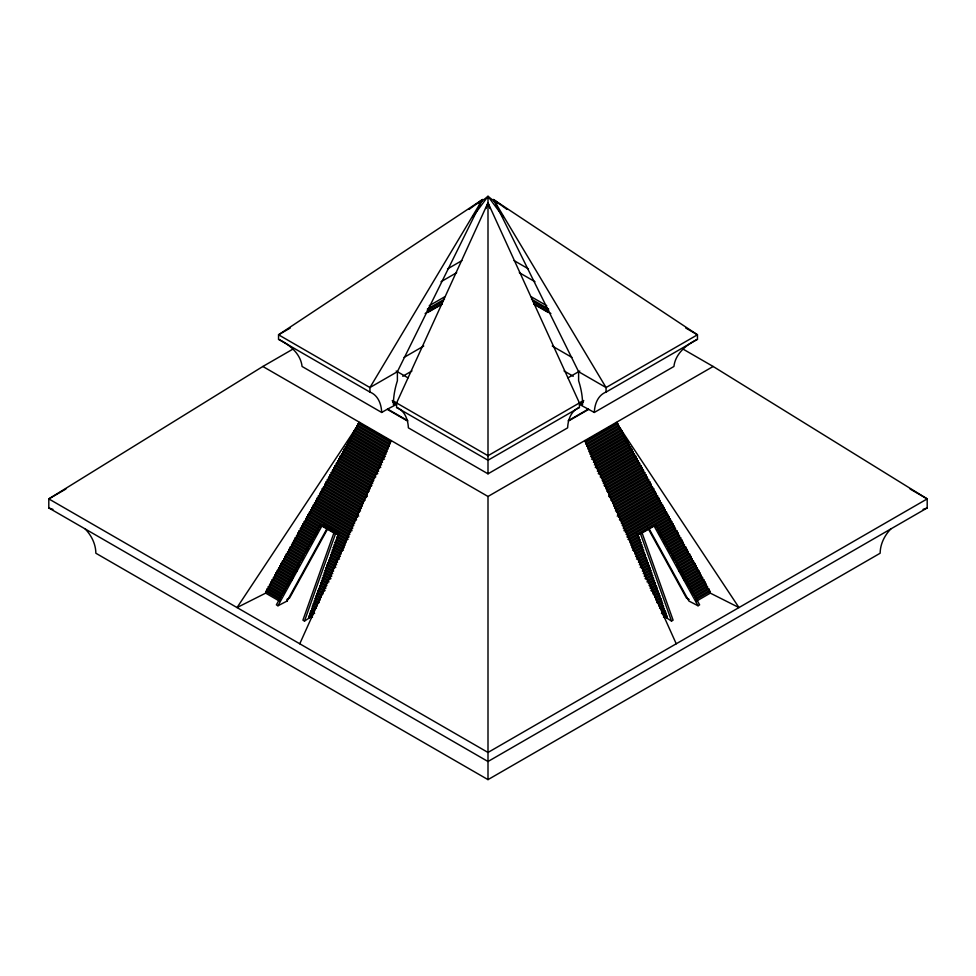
<?xml version="1.0" encoding="UTF-8"?>
<svg xmlns="http://www.w3.org/2000/svg" width="976" height="976" viewBox="0 0 976 976"><rect width="100%" height="100%" fill="white"/><g stroke="black" fill="none" stroke-linecap="round" stroke-linejoin="round"><path stroke-width="1.46" d="M280.1 598.386L266.96 590.809L265.728 591.432L265.679 593.14L280.124 601.472M266.96 590.809L267.009 589.101L268.241 588.479L273.378 579.158L273.487 577.426L274.659 576.828L278.514 569.85L278.611 568.105L279.795 567.52L292.934 575.096M282.662 593.737L269.535 586.149L268.302 586.771L268.241 588.479L281.381 596.055M279.795 567.52L279.892 565.787L281.076 565.189L282.479 561.115L283.65 560.529L296.777 568.117M296.814 571.204L282.357 562.859L281.173 563.457L281.076 565.189L294.215 572.766M354.508 521.623L317.005 499.968L315.821 500.566L315.724 502.298L314.54 502.896L314.443 504.629L313.259 505.226L313.162 506.959L304.17 523.258L302.999 523.856L302.889 525.588L300.437 528.516L300.327 530.249L299.156 530.834L297.765 534.909L296.582 535.507L296.472 537.239L291.336 546.56L290.177 547.146L290.055 548.89L287.493 553.538L286.322 554.136L283.65 560.529M317.005 499.968L317.102 498.236L318.298 497.638L356.594 519.757M386.313 454.023L352.946 434.759L351.75 435.357L351.653 437.089L349.091 441.75L347.907 442.335L347.81 444.08L346.626 444.666L346.529 446.41L337.537 462.722L336.366 463.295L336.256 465.04L335.085 465.625L332.413 472.03L331.23 472.616L331.12 474.348L329.961 474.946L329.839 476.678L315.724 502.298L353.544 524.136M352.946 434.759L353.044 433.027L354.227 432.429L355.63 428.354L356.789 427.769L389.034 446.386L388.033 447.374M289.079 582.086L275.94 574.498L274.768 575.096L274.659 576.828L287.798 584.417M275.94 574.498L276.049 572.766L277.233 572.168L291.678 580.513M277.233 572.168L277.33 570.435L278.514 569.85L292.959 578.182M317.31 530.846L304.17 523.258L304.28 521.526L305.464 520.94L306.854 516.865L308.026 516.28L308.135 514.535L309.307 513.949L309.416 512.217L310.588 511.619L349.896 534.311M310.588 511.619L310.697 509.887L311.881 509.289L350.848 531.798M311.881 509.289L311.978 507.557L313.162 506.959L351.811 529.273M372.832 483.096L337.537 462.722L337.647 460.965L338.818 460.379L340.209 456.317L342.674 453.389L342.783 451.656L343.955 451.058L344.064 449.326L345.236 448.728L345.345 446.996L346.529 446.41L380.481 466.016M384.507 459.123L350.372 439.42L349.188 440.017L349.091 441.75L382.324 460.928M350.372 439.42L350.482 437.687L351.653 437.089L385.41 456.573M695.876 601.472L710.321 593.14L710.223 591.395L709.04 590.809L708.93 589.065L707.759 588.479L702.622 579.158L702.525 577.426L701.341 576.828L697.498 569.862L697.376 568.105L696.205 567.52L696.095 565.775L693.643 562.871L693.533 561.115L692.362 560.541L692.24 558.784L691.081 558.211L689.678 554.124L688.507 553.538L685.945 548.878L685.835 547.146L684.652 546.548L679.528 537.239L679.418 535.507L678.235 534.909L676.856 530.846L675.673 530.249L673.111 525.588L673.001 523.856L671.83 523.258L662.838 506.959L662.741 505.226L661.557 504.629L661.46 502.896L660.276 502.298L646.161 476.678L646.039 474.946L644.88 474.348L644.77 472.616L643.587 472.03L640.915 465.625L639.744 465.04L639.634 463.295L638.463 462.722L629.471 446.41L629.374 444.666L628.19 444.08L628.093 442.335L626.909 441.75L624.347 437.089L624.25 435.357L623.054 434.759L622.956 433.027L621.773 432.429L620.37 428.354L617.93 425.451L617.82 423.706L586.186 441.969L586.064 443.848L587.967 447.374M649.064 528.699L688.934 601.057L698.035 605.754L699.621 604.839L655.421 524.637L640.341 533.347L637.133 534.079L639.048 537.312L638.938 539.179L639.963 539.862L639.841 541.729L640.866 542.4L640.744 544.279L647.088 562.103L648.113 562.786L647.991 564.665L650.711 572.302L651.724 572.973L651.614 574.84L652.639 575.523L652.517 577.402L658.849 595.226L659.886 595.897L659.764 597.763L661.691 600.996L662.472 605.413L663.497 606.084L663.375 607.95L660.752 609.475M648.174 582.965L653.42 579.939L653.53 578.06L652.517 577.402L647.271 580.439M649.077 585.515L654.323 582.489L654.445 580.61L653.42 579.939M269.535 586.149L269.632 584.417L270.816 583.819L283.943 591.407M270.816 583.819L270.913 582.086L272.097 581.489L285.236 589.077M304.475 554.148L291.336 546.56L292.727 542.485L293.91 541.9L308.355 550.232M293.91 541.9L295.301 537.825L296.472 537.239L309.612 544.815M312.174 540.167L299.046 532.579L297.863 533.177L297.765 534.909L312.21 543.254M318.298 497.638L318.408 495.906L319.579 495.32L319.689 493.575L322.141 490.672L322.251 488.915L324.703 486.011L324.813 484.255L325.984 483.681L326.106 481.937L327.265 481.351L327.387 479.606L328.558 479.021L328.656 477.276L329.839 476.678L366.134 497.638M368.83 489.989L333.694 469.7L332.511 470.286L332.413 472.03L367.891 492.514M333.694 469.7L333.792 467.955L334.975 467.37L369.77 487.463M633.778 551.379L641.659 546.828L641.769 544.95L640.744 544.279L632.863 548.829M634.681 553.917L642.562 549.366L642.672 547.499L641.659 546.828M635.583 556.466L643.465 551.916L643.574 550.037L642.562 549.366M643.465 551.916L645.392 555.137L645.27 557.015L646.307 557.686L647.088 562.103L640.524 565.897M642.33 570.997L648.906 567.202L649.016 565.324L647.991 564.665L641.427 568.447M643.233 573.546L649.809 569.752L649.918 567.873L648.906 567.202M649.809 569.752L650.821 570.423L650.711 572.302L644.148 576.096M649.979 588.064L655.238 585.027L655.347 583.16L654.323 582.489M658.946 604.376L661.569 602.863L662.594 603.534L662.472 605.413L659.849 606.926M272.097 581.489L272.206 579.744L273.378 579.158L286.517 586.747M301.913 558.809L288.774 551.22L287.603 551.806L287.493 553.538L300.632 561.127M288.774 551.22L288.884 549.476L290.055 548.89L303.194 556.479M317.346 533.933L302.889 525.588L301.718 526.186L301.608 527.931L314.736 535.519M354.337 430.684L387.106 449.607L388.131 448.936L355.508 430.099L354.337 430.684L354.227 432.429L387.216 451.485L386.191 452.169L353.044 433.027M637.133 534.079L638.158 534.763L638.036 536.629L630.154 541.18M654.005 594.945L657.946 592.676L656.262 585.71L655.238 585.027M657.946 592.676L658.983 593.359L658.849 595.226L654.908 597.495M655.823 600.045L659.764 597.763L660.789 598.447L660.667 600.313L656.726 602.595M661.655 612.025L664.29 610.5L664.412 608.634L663.375 607.95M299.339 563.469L286.2 555.881L285.041 556.454L284.931 558.199L298.058 565.787M356.789 427.769L356.911 426.024L359.741 422.413L237.034 607.56L265.96 592.993M389.034 446.386L389.814 441.969L390.839 441.286L359.351 423.108L358.18 423.706L358.07 425.451L389.936 443.848L391.108 440.53L299.766 643.782M664.29 610.5L665.364 611.22L666.998 618.15L671.512 621.065L673.086 620.15L642.11 532.981M663.473 617.113L666.096 615.6L666.266 613.758L665.193 613.05L662.558 614.563M666.998 618.15L667.169 616.307L666.096 615.6M485.999 208.535L488 202.776L579.402 402.942L579.402 407.468A46.628 26.925 60 0 0 567.629 427.854L488 473.824L408.371 427.854A46.628 26.925 -60 0 0 396.598 407.468L396.598 402.942L488 202.776L490.001 208.535M333.89 532.981L302.914 620.15L304.488 621.065L309.002 618.15L310.685 611.183L311.71 610.5L312.491 606.096L314.431 602.863L314.296 600.996L315.333 600.313L316.126 595.897L317.151 595.226L323.483 577.389L323.373 575.511L324.386 574.84L324.264 572.973L325.289 572.29L327.899 562.774L328.912 562.115L335.256 544.279L335.122 542.412L337.062 539.179L336.94 537.312L338.867 534.079L323.788 525.381L320.579 524.637L276.379 604.839L277.965 605.754L287.066 601.057M304.488 621.065L335.659 533.347L320.579 524.637M338.745 534.433L335.451 533.884L320.311 525.149L322.458 525.637M387.582 409.066L395.414 404.991L395.414 403.625L393.45 404.759L393.438 403.735A61.476 35.502 -60 0 1 397.391 380.762L397.391 371.697L482.449 199.568L278.538 334.78L278.538 339.306L369.941 392.084A46.628 26.925 -60 0 1 381.701 412.458L387.582 409.066L407.895 420.79M277.965 605.754L321.873 526.052L324.764 526.711M286.956 601.253L326.936 528.699M328.034 528.199L289.53 598.068L286.834 599.459M472.689 216.989L488 196.371L495.21 201.922M480.473 201.861L482.449 199.568L469.005 209.425M890.905 528.858C884.585 535.348 880.23 544.047 880.145 553.233L488 779.629L95.855 553.233C95.77 544.047 91.415 535.348 85.095 528.858M477.935 203.667L482.449 199.568L369.941 387.545L369.941 392.084M480.79 201.922L488 196.371L503.311 216.989M345.846 541.18L337.964 536.629L337.842 534.763L338.867 534.092L335.659 533.347M342.222 551.367L334.341 546.816L334.219 544.95L335.256 544.279L343.137 548.829M334.341 546.816L333.316 547.499L333.438 549.366L341.319 553.917M333.438 549.366L332.413 550.049L332.535 551.916L340.417 556.466M339.514 559.016L331.633 554.466L331.511 552.587L332.535 551.916M337.293 560.797L330.73 557.015L330.608 555.137L331.633 554.466M330.73 557.015L329.693 557.686L329.815 559.553L336.391 563.347M335.476 565.909L328.912 562.115L328.79 560.236L329.815 559.553M333.67 570.997L327.106 567.202L326.984 565.324L328.009 564.653L334.573 568.447M332.767 573.534L326.204 569.752L326.082 567.873L327.106 567.202M331.864 576.084L325.289 572.29L325.167 570.423L326.204 569.752M321.982 594.957L318.042 592.688L317.932 590.797L319.86 587.589L319.75 585.71L320.762 585.039L320.653 583.16L321.665 582.489L321.555 580.61L322.58 579.939L322.446 578.073L323.483 577.389L328.741 580.427M319.274 602.595L315.333 600.313L315.224 598.447L316.236 597.763L320.177 600.045M316.151 606.926L313.528 605.413L313.394 603.546L314.431 602.863L317.054 604.376M312.527 617.113L309.904 615.6L309.782 613.733L310.807 613.05L313.442 614.563M309.002 618.15L308.88 616.283L309.904 615.6M321.092 597.495L317.151 595.226L317.029 593.347L318.042 592.688M292.971 349.091L262.849 366.476L48.8 498.895L48.8 507.947L488 761.512L927.2 507.947L927.2 498.895L713.151 366.476L683.029 349.091M290.287 327.997L278.538 334.78L369.941 387.545L397.391 371.697M65.917 489.013L48.8 498.895L488 752.459L927.2 498.895L910.083 489.013M447.545 268.9L461.904 260.616M441.018 281.722L456.683 272.682M429.257 305.708L444.922 296.667M427.354 309.075L444.495 299.181M427.354 310.441L443.177 301.303M425.121 313.54L442.152 303.707M427.744 312.479L442.152 304.17M404.076 357.399L423.743 346.041M402.759 376.26L411.945 370.965M567.995 377.834L579.793 371.026M583.624 400.514L488 455.719L392.376 400.514M579.695 403.234L583.624 400.965M580.586 403.625L582.55 404.759L582.562 403.735A61.476 35.502 60 0 0 578.609 380.762L578.609 371.697L493.551 199.568L697.462 334.78L697.462 339.306C686.531 344.589 675.343 353.605 673.928 366.476L594.299 412.458L580.586 404.991L580.586 403.625L583.221 402.112M579.402 407.468L488 460.245L396.598 407.468M594.299 412.458A46.628 26.925 60 0 1 606.059 392.084L697.462 339.306M568.105 420.79L588.418 409.066M569.374 420.51L588.418 409.517M262.849 366.476L488 496.467L713.151 366.476M587.076 444.507L619.089 426.024M586.966 446.386L619.211 427.769M587.991 447.057L620.37 428.354M621.663 430.684L588.894 449.607L587.869 448.936L620.492 430.099L621.663 430.684L621.773 432.429L588.784 451.485L589.809 452.169L622.956 433.027M589.687 454.023L623.054 434.759M590.724 454.718L624.25 435.357M590.59 456.573L624.347 437.089L625.518 437.687L626.909 441.75L593.676 460.928M591.615 457.256L625.518 437.687M591.493 459.123L625.628 439.42M592.53 459.806L626.812 440.017M593.432 462.356L628.093 442.335M594.604 463.466L628.19 444.08M594.335 464.893L629.374 444.666M595.519 466.016L629.471 446.41L630.655 446.996L630.764 448.728L631.936 449.326L633.326 453.389L635.791 456.317L635.888 458.049L637.072 458.647L637.182 460.379L638.353 460.965L638.463 462.722L603.168 483.096M595.238 467.443L630.655 446.996M596.434 468.553L630.764 448.728M597.422 469.249L631.936 449.326L632.045 451.058L597.312 471.115M598.337 471.798L633.217 451.656M598.227 473.653L633.4 453.352M599.252 474.324L634.498 453.986M600.46 475.434L634.607 455.719M600.179 476.874L635.791 456.317M601.301 478.02L635.888 458.049M602.338 478.691L637.072 458.647M602.229 480.558L637.182 460.379M603.266 481.229L638.353 460.965M604.193 483.754L639.634 463.295M604.095 485.621L639.744 465.04M605.035 486.341L640.915 465.625M606.23 487.463L641.025 467.37L643.489 470.286L643.587 472.03L608.109 492.514M605.974 488.878L642.208 467.955M607.17 489.989L642.306 469.7M606.901 491.404L643.489 470.286M609.158 493.185L644.77 472.616M608.926 495.113L644.88 474.348M608.67 496.516L646.039 474.946M609.866 497.638L646.161 476.678L647.344 477.276L647.442 479.021L648.613 479.606L648.735 481.351L649.894 481.937L650.016 483.681L651.187 484.255L651.297 486.011L653.749 488.915L653.859 490.672L656.311 493.575L656.421 495.32L657.592 495.906L657.702 497.638L658.898 498.236L658.995 499.968L660.179 500.566L660.276 502.298L622.456 524.136M610.915 498.309L647.344 477.276M610.817 500.176L647.442 479.021M611.842 500.834L648.613 479.606M613.074 501.932L648.735 481.351M612.66 503.433L649.894 481.937M613.867 504.543L650.016 483.681M613.599 505.958L651.187 484.255M614.819 507.069L651.297 486.011M614.538 508.484L652.456 486.585M615.758 509.582L652.578 488.329M615.49 511.009L653.749 488.915M616.564 512.205L653.859 490.672M617.588 512.851L655.018 491.245M617.503 514.718L655.14 492.99M617.235 516.133L656.311 493.575M618.455 517.231L656.421 495.32M619.492 517.902L657.592 495.906M619.406 519.757L657.702 497.638M620.309 520.525L658.898 498.236M621.492 521.623L658.995 499.968M621.248 523.038L660.179 500.566M622.2 525.564L661.46 502.896M623.42 526.65L661.557 504.629M623.152 528.077L662.741 505.226M624.189 529.273L662.838 506.959L664.022 507.557L665.412 511.619L666.584 512.217L666.693 513.949L669.158 516.865L669.255 518.61L670.439 519.195L670.536 520.94L671.72 521.526L671.83 523.258L658.69 530.846M623.945 530.688L664.022 507.557M625.152 531.798L664.119 509.289M626.202 532.457L665.303 509.887M626.104 534.311L665.412 511.619M627.153 534.982L666.584 512.217M626.885 536.934L666.693 513.949M628.056 537.52L667.865 514.535M627.934 539.399L667.974 516.28M628.959 540.07L638.158 534.763M654.701 525.21L669.158 516.865M656.116 526.186L669.255 518.61M629.862 542.619L639.048 537.312M655.982 527.54L670.439 519.195M631.057 543.73L638.938 539.179M657.409 528.516L670.536 520.94M630.777 545.169L639.963 539.862M657.275 529.87L671.72 521.526M631.96 546.279L639.841 541.729M631.679 547.719L640.866 542.4M658.556 532.201L673.001 523.856M658.654 533.933L673.111 525.588L674.282 526.186L675.673 530.249L662.533 537.837M632.582 550.257L641.769 544.95M659.837 534.531L674.282 526.186M661.252 535.507L674.392 527.918M634.79 552.05L642.672 547.499M661.118 536.861L675.563 528.516M635.693 554.588L643.574 550.037M662.399 539.191L676.856 530.846M663.826 540.167L676.954 532.579L678.125 533.164L678.235 534.909L663.79 543.254M636.608 557.15L644.489 552.599M663.68 541.509L678.125 533.164M636.486 559.016L644.367 554.466M637.511 559.687L645.392 555.137M664.973 543.839L679.418 535.507M638.707 560.797L645.27 557.015M666.388 544.815L679.528 537.239L680.699 537.825L680.809 539.569L681.98 540.155L684.652 546.548L671.525 554.136M638.426 562.237L646.307 557.686M666.254 546.17L680.699 537.825M639.609 563.347L646.185 559.553M667.669 547.146L680.809 539.569M639.317 564.787L647.198 560.236M667.535 548.5L681.98 540.155M667.645 550.244L682.09 541.9M640.232 567.337L648.113 562.786M668.804 550.83L683.261 542.485M670.231 551.806L683.371 544.23M642.452 569.118L649.016 565.324M670.097 553.16L684.542 544.815M643.355 571.668L649.918 567.873M671.39 555.49L685.835 547.146M672.806 556.466L685.945 548.878L687.116 549.476L688.507 553.538L675.368 561.127M644.258 574.217L650.821 570.423M672.671 557.821L687.116 549.476M674.087 558.797L687.226 551.208M645.16 576.755L651.724 572.973M673.952 560.151L688.397 551.806M645.051 578.634L651.614 574.84M646.063 579.305L652.639 575.523M675.221 562.469L689.678 554.124M676.649 563.457L689.788 555.869L690.971 556.466L691.081 558.211L677.942 565.787M646.966 581.855L653.53 578.06M676.527 564.811L690.971 556.466M649.186 583.648L654.445 580.61M677.795 567.129L692.24 558.784M679.223 568.117L692.362 560.541M650.089 586.186L655.421 583.111M679.076 569.459L693.533 561.115M679.198 571.204L693.643 562.871L694.814 563.445L694.924 565.189L681.797 572.778M651.016 588.748L656.262 585.71M680.357 571.79L694.814 563.445M650.882 590.614L656.14 587.576M651.919 591.297L657.177 588.26M681.638 574.12L696.095 565.775M653.103 592.395L657.043 590.126M683.066 575.096L696.205 567.52M652.822 593.835L658.068 590.809M682.932 576.45L697.376 568.105M683.041 578.195L697.498 569.862L698.657 570.435L701.341 576.828L688.202 584.417M655.042 595.628L658.983 593.359M684.2 578.768L698.657 570.435M684.322 580.513L698.767 572.168M655.945 598.178L659.886 595.897M685.494 581.098L699.938 572.766M686.921 582.086L700.06 574.498M656.848 600.728L660.789 598.447M686.775 583.428L701.219 575.096M657.751 603.266L661.691 600.996M688.08 585.771L702.525 577.426M689.483 586.747L702.622 579.158L703.806 579.756L703.903 581.489L705.087 582.086L707.759 588.479L694.619 596.055M658.654 605.815L662.594 603.534M689.361 588.101L703.806 579.756M690.764 589.077L703.903 581.489M659.556 608.365L663.497 606.084M690.63 590.431L705.087 582.086M692.057 591.407L705.184 583.819M661.777 610.159L664.412 608.634M691.923 592.749L706.368 584.417M693.338 593.737L706.465 586.149M661.423 613.489L665.364 611.22M693.204 595.079L707.649 586.747M663.643 615.283L666.266 613.758M694.485 597.41L708.93 589.065M695.9 598.386L709.04 590.809M664.546 617.832L667.169 616.307M695.766 599.74L710.223 591.395M923.064 509.362L927.2 507.947M655.421 524.637L652.468 525.893M653.542 525.637L655.689 525.149L640.549 533.884L637.255 534.433M651.236 526.711L654.127 526.052L698.035 605.754M48.8 507.947L52.936 509.362M617.82 423.706L616.649 423.108L585.161 441.286L586.186 441.969M709.308 592.627L738.966 607.56L616.259 422.413L617.93 425.451L586.064 443.848L584.892 440.53L676.234 643.782M689.166 599.459L686.47 598.068L647.966 528.199M278.538 339.306C289.469 344.589 300.657 353.605 302.072 366.476L381.701 412.458M685.713 327.997L697.462 334.78L606.059 387.545L578.609 371.697M514.096 260.616L528.455 268.9M519.317 272.682L534.982 281.722M531.078 296.667L546.743 305.708M531.505 299.181L548.646 309.075M532.823 301.303L548.646 310.441M533.848 303.707L550.879 313.54M533.848 304.17L548.256 312.479M552.257 346.041L571.924 357.399M564.055 370.965L573.241 376.26M396.207 371.026L408.005 377.834M392.376 400.965L396.305 403.234M392.779 402.112L395.414 403.625M387.582 409.517L406.626 420.51M358.18 423.706L389.814 441.969M356.911 426.024L388.924 444.507M355.63 428.354L388.009 447.057M351.75 435.357L385.276 454.718M350.482 437.687L384.385 457.256M349.188 440.017L383.47 459.806M347.907 442.335L382.568 462.356M347.81 444.08L381.396 463.466M346.626 444.666L381.665 464.893M345.345 446.996L380.762 467.443M345.236 448.728L379.566 468.553M344.064 449.326L378.578 469.249M343.955 451.058L378.688 471.115M342.783 451.656L377.663 471.798M342.674 453.389L377.773 473.653M341.502 453.986L376.748 474.324M341.393 455.719L375.54 475.434M340.209 456.317L375.821 476.874M340.112 458.049L374.699 478.02M338.928 458.647L373.662 478.691M338.818 460.379L373.771 480.558M337.647 460.965L372.734 481.229M336.366 463.295L371.807 483.754M336.256 465.04L371.905 485.621M335.085 465.625L370.965 486.341M333.792 467.955L370.026 488.878M332.511 470.286L369.099 491.404M331.23 472.616L366.842 493.185M331.12 474.348L367.074 495.113M329.961 474.946L367.33 496.516M328.656 477.276L365.085 498.309M328.558 479.021L365.183 500.176M327.387 479.606L364.158 500.834M327.265 481.351L362.926 501.932M326.106 481.937L363.34 503.433M325.984 483.681L362.133 504.543M324.813 484.255L362.401 505.958M324.703 486.011L361.181 507.069M323.544 486.585L361.462 508.484M323.422 488.329L360.242 509.582M322.251 488.915L360.51 511.009M322.141 490.672L359.436 512.205M320.982 491.245L358.412 512.851M320.86 492.99L358.497 514.718M319.689 493.575L358.765 516.133M319.579 495.32L357.545 517.231M318.408 495.906L356.508 517.902M317.102 498.236L355.691 520.525M315.821 500.566L354.752 523.038M314.54 502.896L353.8 525.564M314.443 504.629L352.58 526.65M313.259 505.226L352.848 528.077M311.978 507.557L352.055 530.688M310.697 509.887L349.798 532.457M309.416 512.217L348.847 534.982M309.307 513.949L349.115 536.934M308.135 514.535L348.127 537.63M308.026 516.28L348.066 539.399M306.854 516.865L321.299 525.21M337.842 534.763L347.041 540.07M306.745 518.61L319.884 526.186M305.573 519.195L320.018 527.54M336.94 537.312L346.126 542.619M305.464 520.94L318.591 528.516M337.062 539.179L344.943 543.73M304.28 521.526L318.737 529.87M336.037 539.862L345.223 545.169M336.159 541.729L344.04 546.279M302.999 523.856L317.444 532.201M335.122 542.412L344.321 547.719M301.718 526.186L316.175 534.531M334.219 544.95L343.418 550.269M300.437 528.516L314.894 536.849M333.243 547.463L341.197 552.05M300.327 530.249L313.467 537.837M299.156 530.834L313.601 539.179M332.34 550L340.295 554.6M297.863 533.177L312.32 541.509M331.511 552.587L339.392 557.137M296.582 535.507L311.027 543.839M330.608 555.137L338.489 559.687M295.301 537.825L309.746 546.17M329.62 557.65L337.574 562.237M295.191 539.569L308.331 547.146M294.02 540.155L308.477 548.5M328.79 560.236L336.671 564.787M292.727 542.485L307.184 550.83M327.814 562.737L335.781 567.324M292.617 544.23L305.756 551.818M291.458 544.815L305.903 553.16M326.911 565.287L333.56 569.118M290.177 547.146L304.622 555.49M326.082 567.873L332.645 571.668M288.884 549.476L303.341 557.821M325.167 570.423L331.742 574.217M287.603 551.806L302.06 560.139M324.264 572.973L330.84 576.767M324.386 574.84L330.949 578.634M286.322 554.136L300.767 562.469M323.373 575.511L329.937 579.305M285.041 556.454L299.498 564.799M322.373 578.024L329.022 581.867M322.58 579.939L327.826 582.977M283.76 558.784L298.217 567.129M321.555 580.61L326.814 583.648M321.665 582.489L326.923 585.527M282.479 561.115L296.924 569.459M320.653 583.16L325.899 586.198M320.762 585.039L326.021 588.077M281.173 563.457L295.63 571.802M319.75 585.71L324.996 588.735M319.86 587.589L325.118 590.614M279.892 565.787L294.337 574.12M318.847 588.247L324.093 591.285M318.957 590.126L322.897 592.395M278.611 568.105L293.068 576.45M317.932 590.797L323.19 593.835M277.33 570.435L291.775 578.78M317.029 593.347L320.97 595.616M276.049 572.766L290.494 581.11M316.126 595.897L320.067 598.166M274.768 575.096L289.213 583.441M315.224 598.447L319.164 600.716M273.487 577.426L287.932 585.771M314.296 600.996L318.237 603.278M272.206 579.744L286.663 588.089M313.394 603.546L317.334 605.815M270.913 582.086L285.37 590.419M312.491 606.096L316.431 608.365M312.625 607.95L315.248 609.475M269.632 584.417L284.089 592.749M311.588 608.634L314.223 610.159M311.6 610.439L314.345 612.025M268.302 586.771L282.747 595.116M310.685 611.183L314.626 613.465M267.009 589.101L281.466 597.434M309.782 613.733L312.405 615.246M265.728 591.432L280.173 599.764M308.88 616.283L311.503 617.796M506.995 209.425L493.551 199.568L606.059 387.545L606.059 392.084M498.065 203.667L493.551 199.568L495.527 201.861M640.341 533.347L671.512 621.065M488 196.371L488 473.824M488 496.467L488 779.629"/></g></svg>
